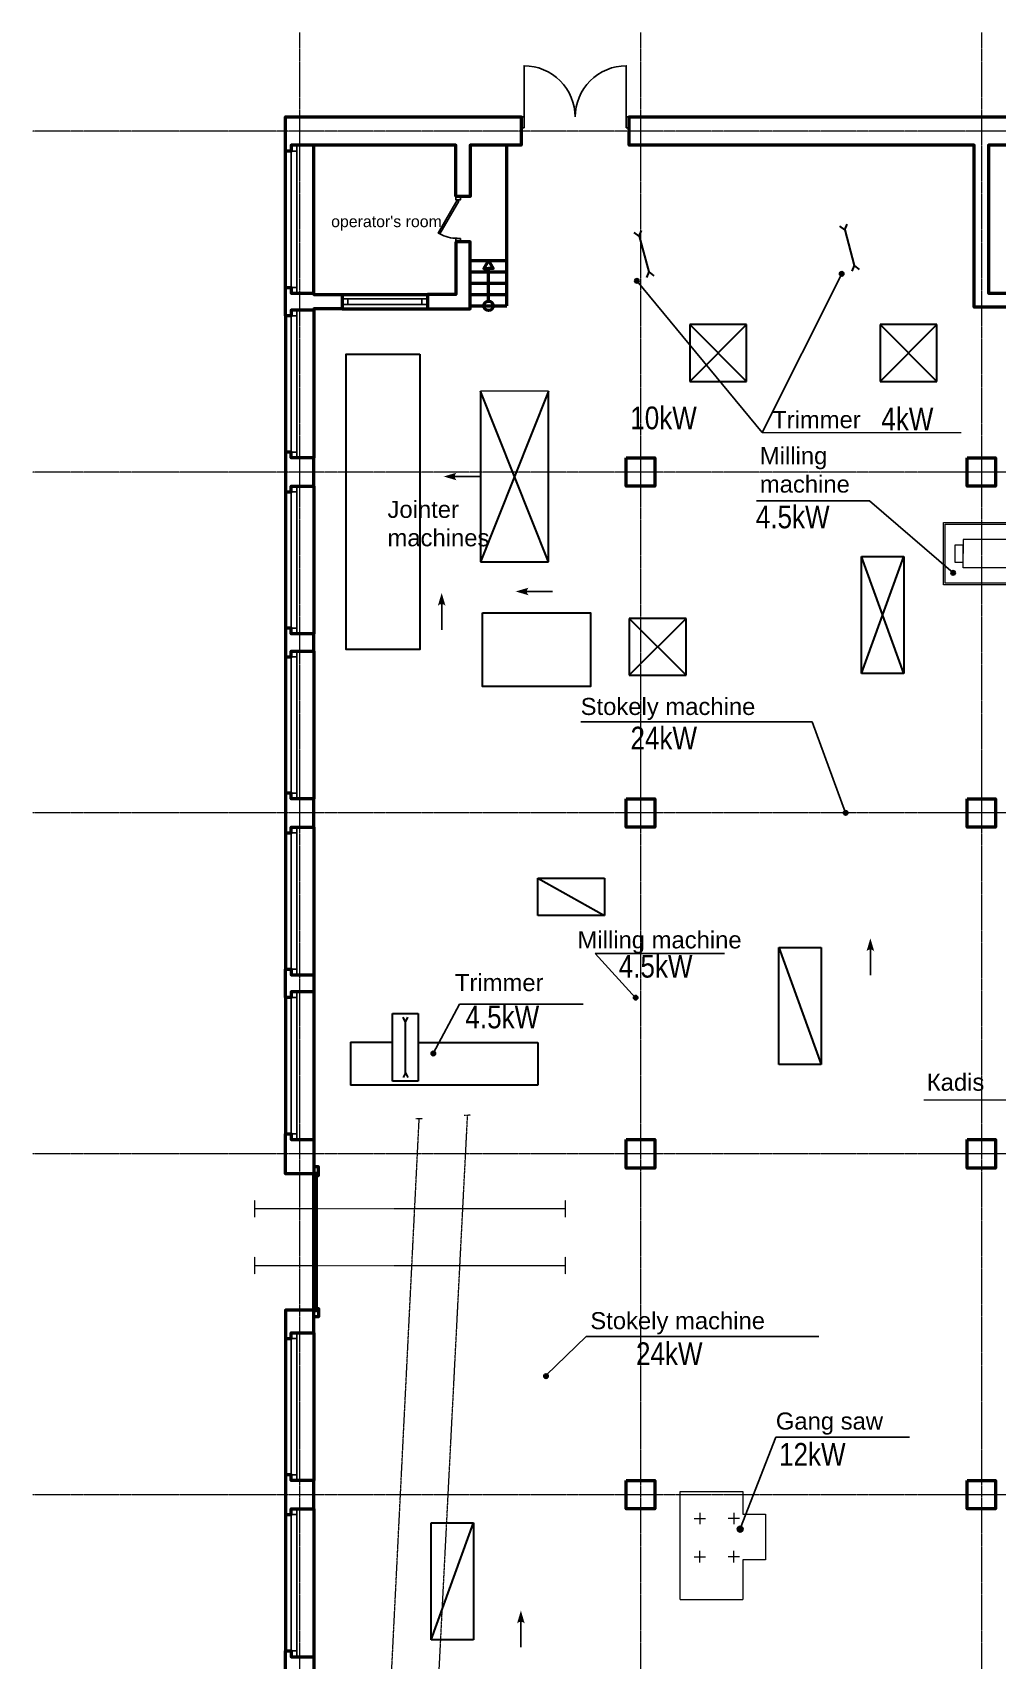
# Model space of a CAD drawing. Header units: millimetres. Extents: x 22548 to 138166, y 14045 to 100780.
# Drawn here: x 76915 to 93898, y 72129 to 100780 of the extents above; entities that cross this region are included whole.
import ezdxf

# ---------------------------------------------------------------- set-up
doc = ezdxf.new("R2010")
doc.units = ezdxf.units.MM
doc.linetypes.add('ACAD_ISO10W100', pattern=[18, 12, -3, 0, -3])
doc.linetypes.add('DASHED', pattern=[0.211667, 0.141111, -0.070556])
for name, color, linetype, lineweight in [('axis', 40, 'ACAD_ISO10W100', 13), ('equipment', 177, 'Continuous', 13), ('rail', 30, 'DASHED', 13), ('wall', 5, 'Continuous', 50)]:
    doc.layers.add(name, color=color, linetype=linetype, lineweight=lineweight)
for name, color, linetype in [('door_cad-block.com', 250, 'Continuous'), ('txt', 7, 'Continuous'), ('Windows', 7, 'Continuous')]:
    doc.layers.add(name, color=color, linetype=linetype)
doc.styles.add('Qwerty', font='timesi.ttf')
doc.styles.get("Standard").update_dxf_attribs({"font": 'arial.ttf'})

# ---------------------------------------------------------------- blocks, each defined once
blk = doc.blocks.new('ЦДК-4')
at = {"color": 0}
for p, q in [((82021.1, -73813.05), (82021.1, -73794.05)), ((82021.1, -73794.05), (82032.1, -73794.05)), ((82032.1, -73794.05), (82032.1, -73798.05)), ((82023.55, -73798.81), (82025.55, -73798.81)), ((82024.55, -73797.81), (82024.55, -73799.81)), ((82031.54, -73798.81), (82029.54, -73798.81)), ((82030.54, -73797.81), (82030.54, -73799.81)), ((82032.1, -73798.05), (82036.1, -73798.05)), ((82036.1, -73798.05), (82036.1, -73806.05)), ((82023.55, -73805.51), (82025.55, -73805.51)), ((82024.55, -73806.51), (82024.55, -73804.51)), ((82031.54, -73805.51), (82029.54, -73805.51)), ((82030.54, -73806.51), (82030.54, -73804.51)), ((82036.1, -73806.05), (82032.1, -73806.05)), ((82032.1, -73806.05), (82032.1, -73813.05)), ((82021.1, -73813.05), (82032.1, -73813.05))]:
    blk.add_line(p, q, dxfattribs=at)
blk = doc.blocks.new('A$C329656A3')
blk.add_hatch(color=0).paths.add_polyline_path([(0.68, 1.14, -0.449967), (0, 1.14), (0.34, 0)])
at = {"color": 0}
blk.add_line((0.34, 3.23), (0.34, 0.99), dxfattribs=at)
blk = doc.blocks.new('milling machine_dwgmodels.com')
at = {"color": 0, "lineweight": -2}
for points in [[(0, 550), (0, -550), (-1200, -550), (-1200, 550)], [(-850, 150), (-1000, 150), (-1000, -150), (-850, -150)]]:
    blk.add_lwpolyline(points, close=True, dxfattribs=at)
for points in [[(-30, -250), (-30, -520), (-1170, -520), (-1170, 520), (-30, 520), (-30, 250)], [(0, 250), (0, 250), (-850, 250), (-850, 0)], [(0, -250), (0, -250), (-850, -250), (-850, 0)]]:
    blk.add_lwpolyline(points, dxfattribs=at)
blk = doc.blocks.new('*U31')
at = {"color": 0}
for p, q in [((0, 0), (2600, 0)), ((100, 0), (100, -100)), ((2500, 0), (2500, -100)), ((0, -100), (2600, -100))]:
    blk.add_line(p, q, dxfattribs=at)
blk = doc.blocks.new('*U32')
for points in [[(5, 5), (65, 5), (65, 85), (5, 85)], [(740, 30), (160, -305), (145, -279), (725, 56)], [(805, 5), (745, 5), (745, 85), (805, 85)]]:
    blk.add_lwpolyline(points, close=True)
blk.add_arc((740, 30), 671, 180, 207.4362)
blk = doc.blocks.new('*U33')
at = {"color": 0}
for p, q in [((0, 0), (1500, 0)), ((100, 0), (100, -100)), ((1400, 0), (1400, -100)), ((0, -100), (1500, -100))]:
    blk.add_line(p, q, dxfattribs=at)
blk = doc.blocks.new('*U35')
at = {"color": 0, "linetype": 'ByBlock', "ltscale": 10}
blk.add_lwpolyline([(-50, 0), (-50, 900, 0.414214), (-950, 0)], format="xyb", dxfattribs=at)
at = {"color": 0}
blk.add_lwpolyline([(-50, 0), (0, 0), (0, -190), (-50, -190)], close=True, dxfattribs=at)

msp = doc.modelspace()

# ---------------------------------------------------------------- hatches: boundary and pattern name
at = {"layer": 'txt'}
for color, points in [(256, [(91195, 96532, 1), (91116, 96532, 1)]), (256, [(87592, 96409, 1), (87512, 96409, 1)]), (0, [(84378, 92899, -0.449967), (84378, 93034), (84151, 92966)]), (256, [(93157, 91270, 1), (93078, 91270, 1)]), (0, [(84048, 90690, -0.449967), (84183, 90690), (84116, 90917)]), (0, [(85646, 90875, -0.449967), (85646, 91010), (85418, 90943)]), (256, [(91265, 87047, 1), (91186, 87047, 1)]), (256, [(87568, 83793, 1), (87489, 83793, 1)]), (256, [(84008, 82810, 1), (83929, 82810, 1)]), (256, [(85991, 77131, 1), (85912, 77131, 1)]), (256, [(89420, 74439, 1), (89318, 74439, 1)]), (0, [(85442, 72779, -0.449967), (85577, 72779), (85510, 73007)])]:
    msp.add_hatch(color=color, dxfattribs=at).paths.add_polyline_path(points)

# ---------------------------------------------------------------- linework, layer by layer
at = {"layer": 'axis'}
for points in [[(81615, 100780), (81615, 34515)], [(87615, 100780), (87615, 34515)], [(93615, 100780), (93615, 34515)], [(138166, 99045), (76915, 99045)], [(138166, 93045), (76915, 93045)], [(138166, 87045), (76915, 87045)], [(138166, 81045), (76915, 81045)], [(138166, 75045), (76915, 75045)]]:
    msp.add_lwpolyline(points, dxfattribs=at)
at = {"layer": 'equipment', "lineweight": 30}
for p, q in [((87593, 97194), (87506, 97263)), ((87593, 97194), (87634, 97297)), ((87593, 97194), (87761, 96569)), ((91209, 97306), (91121, 97375)), ((91209, 97306), (91250, 97409)), ((91209, 97306), (91376, 96681)), ((87761, 96569), (87719, 96466)), ((87761, 96569), (87848, 96500)), ((91376, 96681), (91335, 96578)), ((91376, 96681), (91463, 96612)), ((88481, 95639), (88481, 94639)), ((89481, 95639), (88481, 95639)), ((88481, 95639), (89481, 94639)), ((88481, 94639), (89481, 95639)), ((89481, 94639), (89481, 95639)), ((91832, 95639), (91832, 94639)), ((92832, 95639), (91832, 95639)), ((91832, 95639), (92832, 94639)), ((91832, 94639), (92832, 95639)), ((92832, 94639), (92832, 95639)), ((88481, 94639), (89481, 94639)), ((91832, 94639), (92832, 94639)), ((84798, 94466), (84798, 91466)), ((85998, 91466), (84798, 94466)), ((85998, 94466), (84798, 91466)), ((85998, 91466), (85998, 94466)), ((84798, 91466), (85998, 91466)), ((91506, 89501), (91506, 91561)), ((91506, 91561), (92249, 91561)), ((91506, 89501), (92249, 91561)), ((92249, 89501), (91506, 91561)), ((92249, 91561), (92249, 89501)), ((87417, 90468), (87417, 89468)), ((88417, 90468), (87417, 90468)), ((87417, 90468), (88417, 89468)), ((87417, 89468), (88417, 90468)), ((88417, 89468), (88417, 90468)), ((87417, 89468), (88417, 89468)), ((92249, 89501), (91506, 89501)), ((85810, 85898), (86981, 85898)), ((85810, 85237), (85810, 85898)), ((85810, 85898), (86981, 85237)), ((86981, 85898), (86981, 85237)), ((86981, 85237), (85810, 85237)), ((90050, 82617), (90050, 84677)), ((90050, 84677), (90793, 84677)), ((90050, 84677), (90793, 82617)), ((90793, 84677), (90793, 82617)), ((83251, 82322), (83251, 83515)), ((83251, 83515), (83703, 83515)), ((83477, 83365), (83436, 83449)), ((83477, 83365), (83519, 83449)), ((83703, 83515), (83703, 82322)), ((83477, 82472), (83477, 83365)), ((82508, 83012), (83251, 83012)), ((83703, 83005), (85808, 83005)), ((85808, 83005), (85808, 82252)), ((90793, 82617), (90050, 82617)), ((85808, 82252), (82508, 82252)), ((83703, 82322), (83251, 82322)), ((83477, 82472), (83436, 82388)), ((83477, 82472), (83519, 82388)), ((83931, 72491), (83931, 74550)), ((83931, 74550), (84674, 74550)), ((83931, 72491), (84674, 74550)), ((84674, 74550), (84674, 72491)), ((84674, 72491), (83931, 72491))]:
    msp.add_line(p, q, dxfattribs=at)
at = {"layer": 'equipment'}
msp.add_line((85998, 94466), (84798, 94466), dxfattribs=at)
at = {"layer": 'equipment', "lineweight": 30}
for points in [[(83734, 95119), (83734, 89919), (82434, 89919), (82434, 95119)], [(84834, 90569), (86734, 90569), (86734, 89269), (84834, 89269)]]:
    msp.add_lwpolyline(points, close=True, dxfattribs=at)
msp.add_lwpolyline([(82508, 83012), (82508, 82252)], dxfattribs=at)
at = {"layer": 'rail'}
for p, q in [((82020, 47542), (83720, 81661)), ((82820, 47542), (84572, 81721)), ((83778, 81663), (83663, 81660)), ((84625, 81724), (84511, 81720)), ((80819, 80230), (80819, 79930)), ((86292, 80230), (86292, 79930)), ((80819, 80080), (86292, 80080)), ((80819, 79230), (80819, 78930)), ((80819, 79080), (86292, 79080)), ((86292, 79230), (86292, 78930))]:
    msp.add_line(p, q, dxfattribs=at)
at = {"layer": 'txt'}
for p, q in [((87552, 96409), (89758, 93740)), ((91156, 96532), (89758, 93740)), ((91644, 92540), (89654, 92540)), ((93117, 91270), (91646, 92540)), ((90636, 88650), (86562, 88650)), ((91225, 87047), (90636, 88650)), ((87529, 83793), (86819, 84571)), ((86819, 84571), (89094, 84571)), ((83968, 82810), (84427, 83681)), ((84427, 83681), (86604, 83681)), ((85957, 77151), (86660, 77828)), ((86660, 77828), (90752, 77828)), ((89375, 74462), (89997, 76061)), ((89997, 76061), (92352, 76061))]:
    msp.add_line(p, q, dxfattribs=at)
at = {"layer": 'txt', "lineweight": 15}
for p, q in [((89758, 93740), (93257, 93740)), ((92604, 81996), (95749, 81996))]:
    msp.add_line(p, q, dxfattribs=at)
at = {"layer": 'txt', "color": 0}
for p, q in [((84798, 92966), (84348, 92966)), ((86065, 90943), (85616, 90943)), ((84116, 90270), (84116, 90720)), ((85510, 72360), (85510, 72810))]:
    msp.add_line(p, q, dxfattribs=at)
at = {"layer": 'txt'}
for centre, radius in [((91156, 96532), 39.6), ((87552, 96409), 39.6), ((93117, 91270), 39.6), ((91225, 87047), 39.6), ((87529, 83793), 39.6), ((83968, 82810), 39.6), ((85952, 77131), 39.6), ((89369, 74439), 51)]:
    msp.add_circle(centre, radius, dxfattribs=at)
at = {"layer": 'wall', "color": 3}
for p, q in [((85265, 95970), (85265, 98795)), ((84615, 96770), (85265, 96770)), ((84615, 96570), (85265, 96570)), ((84615, 96370), (85265, 96370)), ((84615, 96170), (85265, 96170)), ((84615, 95970), (85265, 95970))]:
    msp.add_line(p, q, dxfattribs=at)
at = {"layer": 'wall'}
for points in [[(84365, 97895), (84365, 98795), (81465, 98795), (81465, 98695), (81365, 98695), (81365, 99295), (85515, 99295), (85515, 98795), (84615, 98795), (84615, 97895)], [(84365, 97095), (84365, 96170), (83865, 96170), (83865, 95920), (84615, 95920), (84615, 97095)], [(82365, 95920), (81865, 95920), (81865, 95895), (81465, 95895), (81465, 95795), (81365, 95795), (81365, 96295), (81465, 96295), (81465, 96195), (81865, 96195), (81865, 96170), (82365, 96170)], [(81365, 92695), (81465, 92695), (81465, 92795), (81865, 92795), (81865, 93295), (81465, 93295), (81465, 93395), (81365, 93395)], [(81365, 89795), (81465, 89795), (81465, 89895), (81865, 89895), (81865, 90195), (81465, 90195), (81465, 90295), (81365, 90295)], [(81365, 86695), (81465, 86695), (81465, 86795), (81865, 86795), (81865, 87295), (81465, 87295), (81465, 87395), (81365, 87395)], [(81365, 83795), (81365, 84295), (81465, 84295), (81465, 84195), (81865, 84195), (81865, 83895), (81465, 83895), (81465, 83795)], [(81365, 80695), (81365, 81395), (81465, 81395), (81465, 81295), (81865, 81295), (81865, 80695), (81365, 80695), (81365, 80695)], [(81365, 77795), (81465, 77795), (81465, 77895), (81865, 77895), (81865, 78295), (81365, 78295), (81365, 78295), (81365, 78295)], [(81365, 74695), (81465, 74695), (81465, 74795), (81865, 74795), (81865, 75295), (81465, 75295), (81465, 75395), (81365, 75395)], [(81365, 71795), (81365, 72295), (81465, 72295), (81465, 72195), (81865, 72195), (81865, 71895), (81465, 71895), (81465, 71795)]]:
    msp.add_lwpolyline(points, close=True, dxfattribs=at)
for points in [[(94365, 95945), (93490, 95945), (93490, 98795), (87415, 98795), (87415, 99295), (110715, 99295)], [(96490, 98795), (93740, 98795), (93740, 96195), (94365, 96195)], [(93490, 96137), (93490, 96137)], [(87365, 93295), (87865, 93295), (87865, 92795), (87365, 92795), (87365, 93295)], [(93365, 93295), (93865, 93295), (93865, 92795), (93365, 92795), (93365, 93295)], [(87365, 87295), (87865, 87295), (87865, 86795), (87365, 86795), (87365, 87295)], [(93365, 87295), (93865, 87295), (93865, 86795), (93365, 86795), (93365, 87295)], [(87365, 81295), (87865, 81295), (87865, 80795), (87365, 80795), (87365, 81295)], [(93365, 81295), (93865, 81295), (93865, 80795), (93365, 80795), (93365, 81295)], [(87365, 75295), (87865, 75295), (87865, 74795), (87365, 74795), (87365, 75295)], [(93365, 75295), (93865, 75295), (93865, 74795), (93365, 74795), (93365, 75295)]]:
    msp.add_lwpolyline(points, dxfattribs=at)
at = {"layer": 'wall', "color": 4}
for points in [[(81365, 96295), (81365, 98695)], [(81865, 96195), (81865, 98795)], [(82365, 96170), (83865, 96170)], [(81365, 95795), (81365, 93395)], [(81865, 95895), (81865, 93295)], [(82365, 95920), (83865, 95920)], [(81365, 92695), (81365, 90295)], [(81865, 92795), (81865, 90195)], [(81365, 89795), (81365, 87395)], [(81865, 89895), (81865, 87295)], [(81365, 86695), (81365, 84295)], [(81865, 86795), (81865, 84195)], [(81365, 83795), (81365, 81395)], [(81865, 83895), (81865, 81295)], [(81865, 80705), (81915, 80705), (81915, 80665), (81945, 80665), (81945, 80815), (81865, 80815), (81865, 80695)], [(81865, 78285), (81915, 78285), (81915, 78325), (81945, 78325), (81945, 78175), (81865, 78175), (81865, 78295)], [(81365, 77795), (81365, 75395)], [(81865, 77895), (81865, 75295)], [(81865, 74795), (81865, 72195)], [(81365, 74695), (81365, 72295)]]:
    msp.add_lwpolyline(points, dxfattribs=at)
at = {"layer": 'wall', "color": 3}
for points in [[(84940, 96770), (84857, 96627), (84940, 96627)], [(84940, 96770), (85023, 96627), (84940, 96627)], [(84940, 96053), (84940, 96627)]]:
    msp.add_lwpolyline(points, dxfattribs=at)
at = {"layer": 'wall', "color": 4}
msp.add_lwpolyline([(81865, 80695), (81905, 80695), (81905, 78295), (81865, 78295)], close=True, dxfattribs=at)
at = {"layer": 'wall', "color": 3}
msp.add_circle((84940, 95970), 82.5, dxfattribs=at)

# ---------------------------------------------------------------- block references
at = {"layer": 'door_cad-block.com', "xscale": -1}
msp.add_blockref('*U35', (85515, 99295), dxfattribs=at)
at = {"layer": 'door_cad-block.com'}
msp.add_blockref('*U35', (87415, 99295), dxfattribs=at)
at = {"layer": 'door_cad-block.com', "xscale": -1, "rotation": 270}
msp.add_blockref('*U32', (84360, 97090), dxfattribs=at)
at = {"layer": 'equipment'}
msp.add_blockref('milling machine_dwgmodels.com', (94146, 91609), dxfattribs=at)
at = {"layer": 'equipment', "lineweight": 30, "xscale": 100.0000000000042, "yscale": 100.0000000000042, "zscale": 100.0000000000042}
msp.add_blockref('ЦДК-4', (-8113794, 7454506), dxfattribs=at)
at = {"layer": 'txt', "lineweight": 15, "xscale": 200.0000000000085, "yscale": 200.0000000000085, "zscale": 200.0000000000085, "rotation": 180}
msp.add_blockref('A$C329656A3', (91729, 84838), dxfattribs=at)
at = {"layer": 'Windows', "xscale": -1}
for name, p, rotation in [('*U31', (81465, 98795), 90), ('*U33', (82365, 95995), 180), ('*U31', (81465, 95895), 90), ('*U31', (81465, 92795), 90), ('*U31', (81465, 89895), 90), ('*U31', (81465, 86795), 90), ('*U31', (81465, 83895), 90), ('*U31', (81465, 77895), 90), ('*U31', (81465, 74795), 90)]:
    msp.add_blockref(name, p, dxfattribs=dict(at, rotation=rotation))

# ---------------------------------------------------------------- texts
at = {"layer": 'txt'}
for s, insert, char_height, width, attachment_point in [("operator's room", (83144, 97425), 200, 2134.94, 5), ('Trimmer', (89932, 94117), 300, 1529.01, 1), ('Milling machine', (89716, 93483), 300, 1529.01, 1), ('Jointer machines', (83162, 92538), 300, 2751.81, 1), ('Stokely machine', (86562, 89069), 300, 6000.91, 1), ('Milling machine', (86507, 84961), 300, 3768.51, 1), ('Trimmer', (84349, 84209), 300, 1529.01, 1), ('Каdis', (92654, 82456), 300, 1116.23, 1), ('Stokely machine', (86732, 78259), 300, 5161.46, 1), ('Gang saw', (89997, 76492), 300, 2751.81, 1)]:
    msp.add_mtext(s, dxfattribs=dict(at, insert=insert, char_height=char_height, width=width, attachment_point=attachment_point))
at = {"layer": 'txt', "color": 1, "lineweight": 20, "char_height": 400, "width": 1885.47, "attachment_point": 1, "style": 'Qwerty'}
for s, insert in [('{\\fArial Narrow|b0|i0|c204|p34;\\C2;10\\fArial Narrow|b0|i0|c0|p34;kW}', (87435, 94198)), ('{\\fArial Narrow|b0|i0|c204|p34;\\C2;4\\fArial Narrow|b0|i0|c0|p34;kW}', (91854, 94179)), ('{\\fArial Narrow|b0|i0|c204|p34;\\C2;4.5\\fArial Narrow|b0|i0|c0|p34;kW}', (89645, 92455)), ('{\\fArial Narrow|b0|i0|c204|p34;\\C2;24\\fArial Narrow|b0|i0|c0|p34;kW}', (87439, 88562)), ('{\\fArial Narrow|b0|i0|c204|p34;\\C2;4.5\\fArial Narrow|b0|i0|c0|p34;kW}', (87232, 84547)), ('{\\fArial Narrow|b0|i0|c204|p34;\\C2;4.5\\fArial Narrow|b0|i0|c0|p34;kW}', (84534, 83654)), ('{\\fArial Narrow|b0|i0|c204|p34;\\C2;24\\fArial Narrow|b0|i0|c0|p34;kW}', (87536, 77727)), ('{\\fArial Narrow|b0|i0|c204|p34;\\C2;12\\fArial Narrow|b0|i0|c0|p34;kW}', (90054, 75956))]:
    msp.add_mtext(s, dxfattribs=dict(at, insert=insert))

doc.saveas('drawing.dxf')
